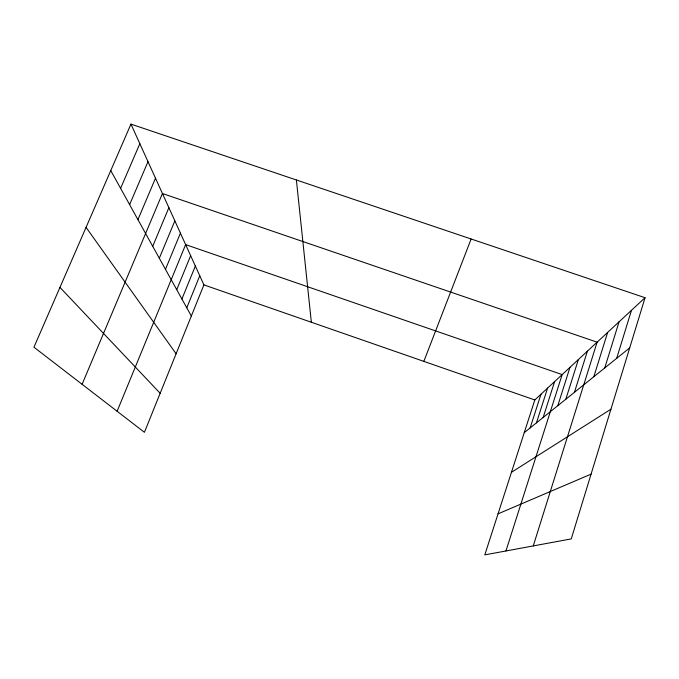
<?xml version="1.0" encoding="UTF-8"?>
<svg xmlns="http://www.w3.org/2000/svg" width="679" height="679" viewBox="0 0 679 679"><rect width="100%" height="100%" fill="white"/><g stroke="black" fill="none" stroke-linecap="round" stroke-linejoin="round"><path stroke-width="1.02" d="M645.05 297.716L571.26 538.897L484.798 554.879L534.806 399.956L645.05 297.716L130.962 124.121L33.95 347.207L144.415 432.294L203.904 284.891L130.962 124.121M616.676 358.351L631.47 310.311M604.76 367.933L619.053 321.829M593.819 376.726L607.637 332.413M533.261 545.916L597.113 342.174L162.442 193.507L82.1 384.297M565.819 399.244L578.364 359.564M574.442 392.301L587.386 351.196M557.798 405.686L569.97 367.347M543.149 417.466L554.624 381.581M505.94 550.966L562.153 374.596L185.63 244.618L117.111 411.262M536.435 422.864L547.588 388.099M530.146 427.914L540.993 394.219M423.84 361.372L471.133 238.991M186.776 307.791L199.753 275.759M181.913 299.023L195.348 266.041M176.735 289.678L190.646 255.677M165.464 269.334L180.427 233.143M159.319 258.232L174.851 220.862M152.716 246.316L168.876 207.681M137.93 219.64L155.499 178.212M129.621 204.642L147.997 161.661M120.599 188.346L139.84 143.693M524.247 432.659L629.705 347.877M511.457 472.295L610.939 409.216M498.038 513.85L591.078 474.137M203.904 284.891L534.806 399.956M59.964 287.395L160.159 393.277M86.072 227.363L176.107 353.759M110.762 170.59L191.334 316.024M296.392 179.986L311.347 322.253"/></g></svg>
